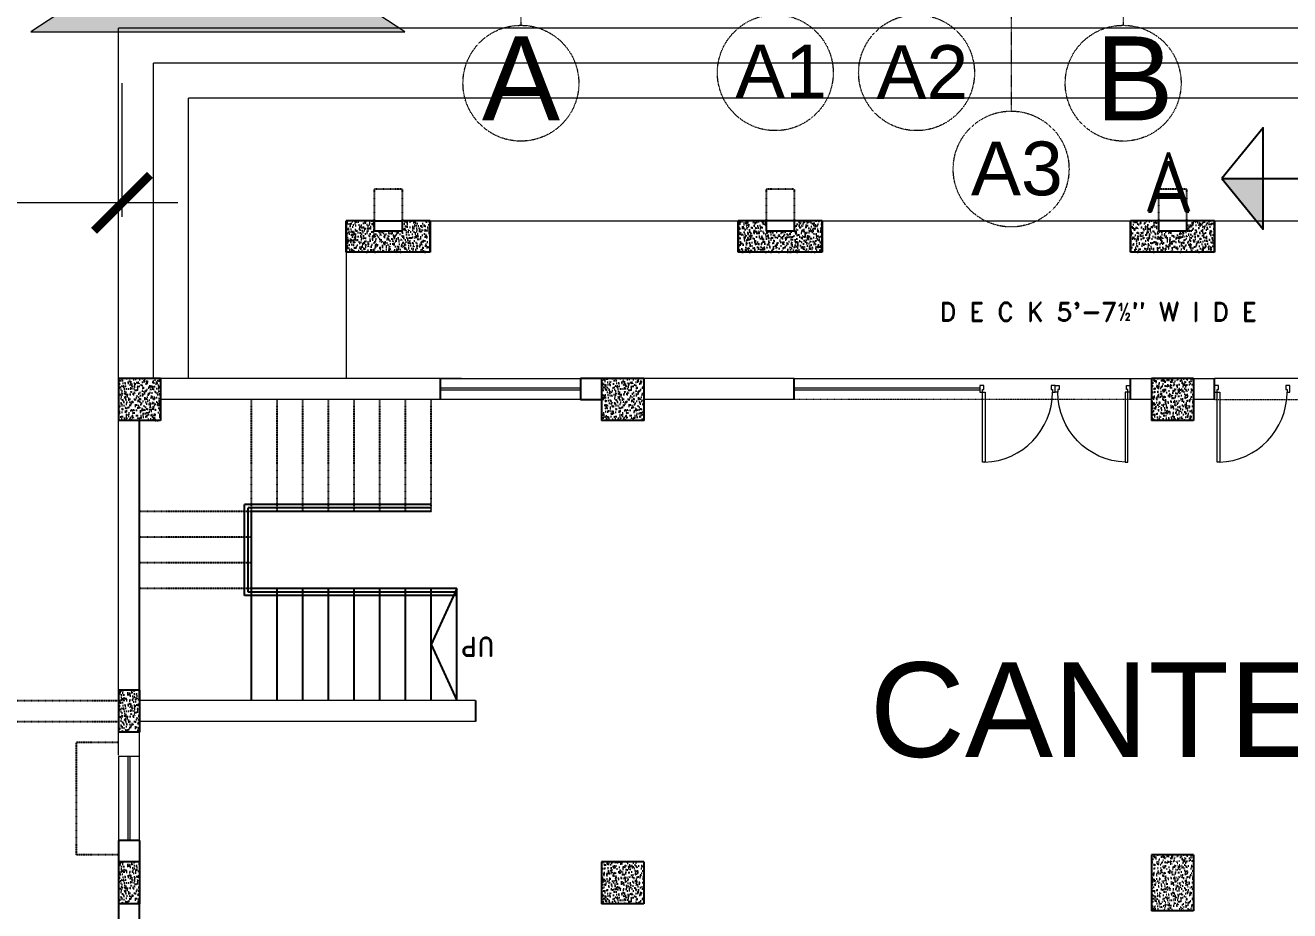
# Model space of a CAD drawing. Header units: inches. Extents: x -110725 to 51121, y 8404 to 44825.
# Drawn here: x -35366 to -34824, y 21370 to 21749 of the extents above; entities that cross this region are included whole.
import ezdxf

# ---------------------------------------------------------------- set-up
doc = ezdxf.new("R2010")
doc.units = ezdxf.units.IN
doc.header["$LTSCALE"] = 0.1
doc.header["$MEASUREMENT"] = 0
for name, pattern in [('CENTER', [2, 1.25, -0.25, 0.25, -0.25]), ('DASHED', [0.75, 0.5, -0.25]), ('HIDDEN2', [0.1875, 0.125, -0.0625])]:
    doc.linetypes.add(name, pattern=pattern)
doc.layers.get('0').update_dxf_attribs({"color": 1, "lineweight": 0})
doc.layers.get('Defpoints').update_dxf_attribs({"lineweight": 0})
for name, color, linetype, lineweight in [('CAR', 4, 'Continuous', 0), ('dim', 252, 'Continuous', 0), ('DOOR', 32, 'Continuous', 0), ('GRID', 8, 'CENTER', 0), ('TEXT', 3, 'Continuous', 0), ('TEXT2', 4, 'Continuous', 0), ('WALL', 7, 'Continuous', 0), ('WINDOW', 5, 'Continuous', 18)]:
    doc.layers.add(name, color=color, linetype=linetype, lineweight=lineweight)
for name, color, linetype in [('Column', 7, 'Continuous'), ('Column Hatch', 7, 'Continuous'), ('GF', 1, 'Continuous'), ('STEP', 5, 'Continuous')]:
    doc.layers.add(name, color=color, linetype=linetype)
doc.styles.add('as', font='arial.ttf')
doc.styles.add('ATIF', font='arial.ttf')
doc.styles.add('EHSAN', font='arial.ttf', dxfattribs={"height": 54})
doc.styles.add('ROMAND', font='romand.shx')
doc.dimstyles.new('DIM1', dxfattribs={"dimtxt": 54, "dimasz": 6, "dimexe": 6, "dimexo": 3, "dimgap": 1, "dimtad": 0, "dimzin": 0, "dimdsep": 46, "dimlunit": 4, "dimtxsty": 'EHSAN', "dimblk": 'ARCHTICK', "dimcen": 3, "dimdle": 6, "dimclrd": 4, "dimclre": 4, "dimclrt": 6, "dimadec": 0, "dimazin": 0, "dimtfac": 1, "dimtofl": 0, "dimtmove": 1, "dimatfit": 3, "dimldrblk": 'ARCHTICK', "dimfxl": 4, "dimtolj": 1, "dimtzin": 3, "dimlwd": -1, "dimlwe": -1, "dimarcsym": 0})
pattern_1 = [(275, (-34422.951, 21761.065), (-2.75776, -2.314035), [0.375, -4.125]), (220, (-34422.951, 21761.065), (3.149961, -2.16884), [0.3, -3.3]), (325.4514, (-34423.1807, 21760.8722), (0.392197, -4.482876), [0.318701, -3.50571]), (271.1842, (-34422.2438, 21760.358), (-4.358465, -3.18807), [0.5625, -6.1875]), (321.6356, (-34422.607, 21760.0923), (0.139495, -6.74856), [0.47805, -5.258565]), (216.1842, (-34422.244, 21760.358), (0.1395, -6.74856), [0.45, -4.95]), (246, (-34422.774, 21760.1812), (-3.533858, -0.686912), [0.375, -4.125]), (191, (-34422.774, 21760.181), (1.703543, -3.424042), [0.3, -3.3]), (296.4514, (-34423.0686, 21760.124), (-1.830318, -4.110953), [0.318701, -3.50571]), (262.5, (-34422.9509, 21761.065), (1.133966, -1.219949), [0, -3.26, 0, -3.35, 0, -3.3125]), (232.5, (-34422.9509, 21761.065), (0.4643647, -2.3245472), [0, -1.91, 0, -3.185, 0, -1.2625]), (192.5, (-34422.1625, 21761.8535), (-1.9670908, -1.8076038), [0, -1.25, 0, -3.9, 0, -5.175]), (182.5, (-34421.809, 21762.207), (-1.70795, -2.415799), [0, -1.625, 0, -2.59, 0, -3.675])]

# ---------------------------------------------------------------- blocks, each defined once
blk = doc.blocks.new('_ArchTick')
at = {"color": 0, "linetype": 'ByBlock', "const_width": 0.15}
blk.add_lwpolyline([(-0.5, -0.5), (0.5, 0.5)], dxfattribs=at)
blk = doc.blocks.new('*D48')
at = {"layer": 'Defpoints', "color": 0, "transparency": 16777216}
for p in [(-35993.45, 21726.95), (-35324.45, 21726.95), (-35324.45, 21672.74)]:
    blk.add_point(p, dxfattribs=at)
at = {"layer": 'dim', "color": 4, "transparency": 16777216}
for p, q in [((-35993.45, 21723.95), (-35993.45, 21666.74)), ((-35324.45, 21723.95), (-35324.45, 21666.74)), ((-36017.45, 21672.74), (-35752.7, 21672.74)), ((-35300.45, 21672.74), (-35565.2, 21672.74))]:
    blk.add_line(p, q, dxfattribs=at)
at = {"layer": 'dim', "color": 4, "transparency": 16777216, "xscale": 24, "yscale": 24, "zscale": 24, "rotation": 180}
blk.add_blockref('_ArchTick', (-35993.45, 21672.74), dxfattribs=at)
at = {"layer": 'dim', "color": 4, "transparency": 16777216, "xscale": 24, "yscale": 24, "zscale": 24}
blk.add_blockref('_ArchTick', (-35324.45, 21672.74), dxfattribs=at)
at = {"layer": 'dim', "color": 6, "transparency": 16777216, "insert": (-35658.95, 21672.74), "char_height": 54, "attachment_point": 5, "style": 'EHSAN'}
blk.add_mtext('\\A1;55\'-9"', dxfattribs=at)
blk = doc.blocks.new('D1')
for p, q in [((-3, 40.85), (-1.5, 40.85)), ((-3, 1.85), (-3, 40.85)), ((-1.5, 40.85), (-1.5, 1.85)), ((-40.5, 1.88), (-42, 1.88)), ((-42, 1.88), (-42, -1.88)), ((-40.5, 0.38), (-40.5, 1.88)), ((-39.75, 0.38), (-40.5, 0.38)), ((-39.75, -1.88), (-39.75, 0.38)), ((-1.5, 1.85), (-3, 1.85)), ((-2.25, 0.38), (-2.25, -1.88)), ((-1.5, 0.38), (-2.25, 0.38)), ((0, 1.88), (-1.5, 1.88)), ((-1.5, 1.88), (-1.5, 0.38)), ((0, -1.88), (0, 1.88)), ((-42, -1.88), (-39.75, -1.88)), ((-2.25, -1.88), (0, -1.88))]:
    blk.add_line(p, q)
blk.add_arc((-1.5, 1.88), 39, 91.84981, 180)

msp = doc.modelspace()

# ---------------------------------------------------------------- hatches: boundary and pattern name
at = {"layer": 'Column Hatch'}
h = msp.add_hatch(dxfattribs=at)
h.set_pattern_fill('AR-CONC', color=8, scale=0.5, angle=225)
h.set_pattern_definition(pattern_1)
h.paths.add_polyline_path([(-35216.45088, 21660.56505), (-35216.45088, 21665.06505), (-35228.45088, 21665.06505), (-35228.45088, 21651.56505), (-35192.45088, 21651.56505), (-35192.45088, 21665.06505), (-35204.45088, 21665.06505), (-35204.45088, 21660.56505)])
h = msp.add_hatch(dxfattribs=at)
h.set_pattern_fill('AR-CONC', color=8, scale=0.5, angle=225)
h.set_pattern_definition(pattern_1)
h.paths.add_polyline_path([(-35024.45088, 21651.56505), (-35024.45088, 21665.06505), (-35036.45088, 21665.06505), (-35036.45088, 21660.56505), (-35048.45088, 21660.56505), (-35048.45088, 21665.06505), (-35060.45088, 21665.06505), (-35060.45088, 21651.56505)])
h = msp.add_hatch(dxfattribs=at)
h.set_pattern_fill('AR-CONC', color=8, scale=0.5, angle=225)
h.set_pattern_definition(pattern_1)
h.paths.add_polyline_path([(-34880.45088, 21660.56505), (-34880.45088, 21665.06505), (-34892.45088, 21665.06505), (-34892.45088, 21651.56505), (-34856.45088, 21651.56505), (-34856.45088, 21665.06505), (-34868.45088, 21665.06505), (-34868.45088, 21660.56505)])
h = msp.add_hatch(dxfattribs=at)
h.set_pattern_fill('AR-CONC', color=8, scale=0.5, angle=225)
h.set_pattern_definition([(275, (-35198.1926, 22089.0614), (-2.75776, -2.314035), [0.375, -4.125]), (220, (-35198.1926, 22089.0614), (3.14996, -2.16884), [0.3, -3.3]), (325.4514, (-35198.4224, 22088.8685), (0.392197, -4.482876), [0.3187, -3.50571]), (271.1842, (-35197.4855, 22088.3543), (-4.358465, -3.18807), [0.5625, -6.1875]), (321.6356, (-35197.8487, 22088.0886), (0.139495, -6.74856), [0.47805, -5.258565]), (216.1842, (-35197.4855, 22088.354), (0.1395, -6.74856), [0.45, -4.95]), (246, (-35198.0158, 22088.1775), (-3.533858, -0.686912), [0.375, -4.125]), (191, (-35198.016, 22088.1775), (1.703543, -3.424042), [0.3, -3.3]), (296.4514, (-35198.3103, 22088.1202), (-1.830318, -4.110953), [0.3187, -3.50571]), (262.5, (-35198.1926, 22089.0614), (1.133966, -1.219949), [0, -3.26, 0, -3.35, 0, -3.3125]), (232.5, (-35198.1926, 22089.0614), (0.464365, -2.324547), [0, -1.91, 0, -3.185, 0, -1.2625]), (192.5, (-35197.4042, 22089.8498), (-1.967091, -1.8076038), [0, -1.25, 0, -3.9, 0, -5.175]), (182.5, (-35197.0506, 22090.2033), (-1.70795, -2.415799), [0, -1.625, 0, -2.59, 0, -3.675])])
h.paths.add_polyline_path([(-35325.95088, 21597.56505), (-35325.95088, 21579.56505), (-35307.95088, 21579.56505), (-35307.95088, 21597.56505)])
h = msp.add_hatch(dxfattribs=at)
h.set_pattern_fill('AR-CONC', color=8, scale=0.5, angle=225)
h.set_pattern_definition([(275, (-34986.6926, 22089.0614), (-2.75776, -2.314035), [0.375, -4.125]), (220, (-34986.6926, 22089.0614), (3.14996, -2.16884), [0.3, -3.3]), (325.4514, (-34986.9224, 22088.8685), (0.392197, -4.482876), [0.3187, -3.50571]), (271.1842, (-34985.9855, 22088.3543), (-4.358465, -3.18807), [0.5625, -6.1875]), (321.6356, (-34986.3487, 22088.0886), (0.139495, -6.74856), [0.47805, -5.258565]), (216.1842, (-34985.9855, 22088.354), (0.1395, -6.74856), [0.45, -4.95]), (246, (-34986.5158, 22088.1775), (-3.533858, -0.686912), [0.375, -4.125]), (191, (-34986.516, 22088.1775), (1.703543, -3.424042), [0.3, -3.3]), (296.4514, (-34986.8103, 22088.1202), (-1.830318, -4.110953), [0.3187, -3.50571]), (262.5, (-34986.6926, 22089.0614), (1.133966, -1.219949), [0, -3.26, 0, -3.35, 0, -3.3125]), (232.5, (-34986.6926, 22089.0614), (0.464365, -2.324547), [0, -1.91, 0, -3.185, 0, -1.2625]), (192.5, (-34985.9042, 22089.8498), (-1.967091, -1.8076038), [0, -1.25, 0, -3.9, 0, -5.175]), (182.5, (-34985.5506, 22090.2033), (-1.70795, -2.415799), [0, -1.625, 0, -2.59, 0, -3.675])])
h.paths.add_polyline_path([(-35118.95088, 21579.56505), (-35100.95088, 21579.56505), (-35100.95088, 21597.56505), (-35118.95088, 21597.56505)])
h = msp.add_hatch(dxfattribs=at)
h.set_pattern_fill('AR-CONC', color=8, scale=0.5, angle=225)
h.set_pattern_definition([(275, (-34751.1926, 22074.0614), (-2.75776, -2.314035), [0.375, -4.125]), (220, (-34751.1926, 22074.0614), (3.14996, -2.16884), [0.3, -3.3]), (325.4514, (-34751.4224, 22073.8685), (0.392197, -4.482876), [0.3187, -3.50571]), (271.1842, (-34750.4855, 22073.3543), (-4.358465, -3.18807), [0.5625, -6.1875]), (321.6356, (-34750.8487, 22073.0886), (0.139495, -6.74856), [0.47805, -5.258565]), (216.1842, (-34750.4855, 22073.354), (0.1395, -6.74856), [0.45, -4.95]), (246, (-34751.0158, 22073.1775), (-3.533858, -0.686912), [0.375, -4.125]), (191, (-34751.016, 22073.1775), (1.703543, -3.424042), [0.3, -3.3]), (296.4514, (-34751.3103, 22073.1202), (-1.830318, -4.110953), [0.3187, -3.50571]), (262.5, (-34751.1926, 22074.0614), (1.133966, -1.219949), [0, -3.26, 0, -3.35, 0, -3.3125]), (232.5, (-34751.1926, 22074.0614), (0.464365, -2.324547), [0, -1.91, 0, -3.185, 0, -1.2625]), (192.5, (-34750.4042, 22074.8498), (-1.967091, -1.8076038), [0, -1.25, 0, -3.9, 0, -5.175]), (182.5, (-34750.0506, 22075.2033), (-1.70795, -2.415799), [0, -1.625, 0, -2.59, 0, -3.675])])
h.paths.add_polyline_path([(-34883.45088, 21579.56505), (-34865.45088, 21579.56505), (-34865.45088, 21597.56505), (-34883.45088, 21597.56505)])
h = msp.add_hatch(dxfattribs=at)
h.set_pattern_fill('AR-CONC', color=8, scale=0.5, angle=225)
h.set_pattern_definition([(275, (-35198.1926, 21951.0614), (-2.75776, -2.314035), [0.375, -4.125]), (220, (-35198.1926, 21951.0614), (3.14996, -2.16884), [0.3, -3.3]), (325.4514, (-35198.4224, 21950.8685), (0.392197, -4.482876), [0.3187, -3.50571]), (271.1842, (-35197.4855, 21950.3543), (-4.358465, -3.18807), [0.5625, -6.1875]), (321.6356, (-35197.8487, 21950.0886), (0.139495, -6.74856), [0.47805, -5.258565]), (216.1842, (-35197.4855, 21950.354), (0.1395, -6.74856), [0.45, -4.95]), (246, (-35198.0158, 21950.1775), (-3.533858, -0.686912), [0.375, -4.125]), (191, (-35198.016, 21950.1775), (1.703543, -3.424042), [0.3, -3.3]), (296.4514, (-35198.3103, 21950.1202), (-1.830318, -4.110953), [0.3187, -3.50571]), (262.5, (-35198.1926, 21951.0614), (1.133966, -1.219949), [0, -3.26, 0, -3.35, 0, -3.3125]), (232.5, (-35198.1926, 21951.0614), (0.464365, -2.324547), [0, -1.91, 0, -3.185, 0, -1.2625]), (192.5, (-35197.4042, 21951.8498), (-1.967091, -1.8076038), [0, -1.25, 0, -3.9, 0, -5.175]), (182.5, (-35197.0506, 21952.2033), (-1.70795, -2.415799), [0, -1.625, 0, -2.59, 0, -3.675])])
h.paths.add_polyline_path([(-35325.95088, 21464.06505), (-35325.95088, 21446.06505), (-35316.95088, 21446.06505), (-35316.95088, 21464.06505)])
h = msp.add_hatch(dxfattribs=at)
h.set_pattern_fill('AR-CONC', color=8, scale=0.5, angle=225)
h.set_pattern_definition([(275, (-35198.1926, 21877.5614), (-2.75776, -2.314035), [0.375, -4.125]), (220, (-35198.1926, 21877.5614), (3.14996, -2.16884), [0.3, -3.3]), (325.4514, (-35198.4224, 21877.3685), (0.392197, -4.482876), [0.3187, -3.50571]), (271.1842, (-35197.4855, 21876.8543), (-4.358465, -3.18807), [0.5625, -6.1875]), (321.6356, (-35197.8487, 21876.5886), (0.139495, -6.74856), [0.47805, -5.258565]), (216.1842, (-35197.4855, 21876.854), (0.1395, -6.74856), [0.45, -4.95]), (246, (-35198.0158, 21876.6775), (-3.533858, -0.686912), [0.375, -4.125]), (191, (-35198.016, 21876.6775), (1.703543, -3.424042), [0.3, -3.3]), (296.4514, (-35198.3103, 21876.6202), (-1.830318, -4.110953), [0.3187, -3.50571]), (262.5, (-35198.1926, 21877.5614), (1.133966, -1.219949), [0, -3.26, 0, -3.35, 0, -3.3125]), (232.5, (-35198.1926, 21877.5614), (0.464365, -2.324547), [0, -1.91, 0, -3.185, 0, -1.2625]), (192.5, (-35197.4042, 21878.3498), (-1.967091, -1.8076038), [0, -1.25, 0, -3.9, 0, -5.175]), (182.5, (-35197.0506, 21878.7033), (-1.70795, -2.415799), [0, -1.625, 0, -2.59, 0, -3.675])])
h.paths.add_polyline_path([(-35325.95088, 21390.56505), (-35325.95088, 21372.56505), (-35316.95088, 21372.56505), (-35316.95088, 21390.56505)])
h = msp.add_hatch(dxfattribs=at)
h.set_pattern_fill('AR-CONC', color=8, scale=0.5, angle=225)
h.set_pattern_definition([(275, (-34986.6926, 21870.0614), (-2.75776, -2.314035), [0.375, -4.125]), (220, (-34986.6926, 21870.0614), (3.14996, -2.16884), [0.3, -3.3]), (325.4514, (-34986.9224, 21869.8685), (0.392197, -4.482876), [0.3187, -3.50571]), (271.1842, (-34985.9855, 21869.3543), (-4.358465, -3.18807), [0.5625, -6.1875]), (321.6356, (-34986.3487, 21869.0886), (0.139495, -6.74856), [0.47805, -5.258565]), (216.1842, (-34985.9855, 21869.354), (0.1395, -6.74856), [0.45, -4.95]), (246, (-34986.5158, 21869.1775), (-3.533858, -0.686912), [0.375, -4.125]), (191, (-34986.516, 21869.1775), (1.703543, -3.424042), [0.3, -3.3]), (296.4514, (-34986.8103, 21869.1202), (-1.830318, -4.110953), [0.3187, -3.50571]), (262.5, (-34986.6926, 21870.0614), (1.133966, -1.219949), [0, -3.26, 0, -3.35, 0, -3.3125]), (232.5, (-34986.6926, 21870.0614), (0.464365, -2.324547), [0, -1.91, 0, -3.185, 0, -1.2625]), (192.5, (-34985.9042, 21870.8498), (-1.967091, -1.8076038), [0, -1.25, 0, -3.9, 0, -5.175]), (182.5, (-34985.5506, 21871.2033), (-1.70795, -2.415799), [0, -1.625, 0, -2.59, 0, -3.675])])
h.paths.add_polyline_path([(-35118.95088, 21372.56505), (-35100.95088, 21372.56505), (-35100.95088, 21390.56505), (-35118.95088, 21390.56505)])
h = msp.add_hatch(dxfattribs=at)
h.set_pattern_fill('AR-CONC', color=8, scale=0.5, angle=225)
h.set_pattern_definition([(275, (-34751.1926, 21870.0614), (-2.75776, -2.314035), [0.375, -4.125]), (220, (-34751.1926, 21870.0614), (3.14996, -2.16884), [0.3, -3.3]), (325.4514, (-34751.4224, 21869.8685), (0.392197, -4.482876), [0.3187, -3.50571]), (271.1842, (-34750.4855, 21869.3543), (-4.358465, -3.18807), [0.5625, -6.1875]), (321.6356, (-34750.8487, 21869.0886), (0.139495, -6.74856), [0.47805, -5.258565]), (216.1842, (-34750.4855, 21869.354), (0.1395, -6.74856), [0.45, -4.95]), (246, (-34751.0158, 21869.1775), (-3.533858, -0.686912), [0.375, -4.125]), (191, (-34751.016, 21869.1775), (1.703543, -3.424042), [0.3, -3.3]), (296.4514, (-34751.3103, 21869.1202), (-1.830318, -4.110953), [0.3187, -3.50571]), (262.5, (-34751.1926, 21870.0614), (1.133966, -1.219949), [0, -3.26, 0, -3.35, 0, -3.3125]), (232.5, (-34751.1926, 21870.0614), (0.464365, -2.324547), [0, -1.91, 0, -3.185, 0, -1.2625]), (192.5, (-34750.4042, 21870.8498), (-1.967091, -1.8076038), [0, -1.25, 0, -3.9, 0, -5.175]), (182.5, (-34750.0506, 21871.2033), (-1.70795, -2.415799), [0, -1.625, 0, -2.59, 0, -3.675])])
h.paths.add_polyline_path([(-34883.45088, 21369.56505), (-34865.45088, 21369.56505), (-34865.45088, 21393.56505), (-34883.45088, 21393.56505)])
at = {"layer": 'GF'}
msp.add_hatch(color=252, dxfattribs=at).paths.add_polyline_path([(-34835.52455, 21683.16273), (-34853.2727, 21683.16273), (-34835.52455, 21661.41656)])
at = {"layer": 'TEXT'}
msp.add_hatch(color=256, dxfattribs=at).paths.add_polyline_path([(-35203.30465, 21745.98699), (-35283.37273, 21798.49153), (-35363.44082, 21745.98699)])

# ---------------------------------------------------------------- linework, layer by layer
at = {"layer": 'CAR', "linetype": 'Continuous'}
msp.add_circle((-33960.35096, 21924.4645, 27.16259), 11425.94255, dxfattribs=at)
at = {"layer": 'Column', "color": 8, "linetype": 'HIDDEN2'}
for p, q in [((-35216.45088, 21678.56505), (-35216.45088, 21665.06505)), ((-35204.45088, 21678.56505), (-35216.45088, 21678.56505)), ((-35204.45088, 21678.56505), (-35204.45088, 21665.06505)), ((-35048.45088, 21678.56505), (-35048.45088, 21665.06505)), ((-35036.45088, 21678.56505), (-35048.45088, 21678.56505)), ((-35036.45088, 21678.56505), (-35036.45088, 21665.06505)), ((-34880.45088, 21678.56505), (-34880.45088, 21665.06505)), ((-34868.45088, 21678.56505), (-34880.45088, 21678.56505)), ((-34868.45088, 21678.56505), (-34868.45088, 21665.06505))]:
    msp.add_line(p, q, dxfattribs=at)
at = {"layer": 'Column', "color": 6}
for p, q in [((-35216.45088, 21665.06505), (-35228.45088, 21665.06505)), ((-35228.45088, 21665.06505), (-35228.45088, 21651.56505)), ((-35216.45088, 21665.06505), (-35216.45088, 21660.56505)), ((-35192.45088, 21665.06505), (-35204.45088, 21665.06505)), ((-35204.45088, 21665.06505), (-35204.45088, 21660.56505)), ((-35192.45088, 21665.06505), (-35192.45088, 21651.56505)), ((-35048.45088, 21665.06505), (-35060.45088, 21665.06505)), ((-35060.45088, 21665.06505), (-35060.45088, 21651.56505)), ((-35048.45088, 21665.06505), (-35048.45088, 21660.56505)), ((-35024.45088, 21665.06505), (-35036.45088, 21665.06505)), ((-35036.45088, 21665.06505), (-35036.45088, 21660.56505)), ((-35024.45088, 21665.06505), (-35024.45088, 21651.56505)), ((-34880.45088, 21665.06505), (-34892.45088, 21665.06505)), ((-34892.45088, 21665.06505), (-34892.45088, 21651.56505)), ((-34880.45088, 21665.06505), (-34880.45088, 21660.56505)), ((-34856.45088, 21665.06505), (-34868.45088, 21665.06505)), ((-34868.45088, 21665.06505), (-34868.45088, 21660.56505)), ((-34856.45088, 21665.06505), (-34856.45088, 21651.56505)), ((-35204.45088, 21660.56505), (-35216.45088, 21660.56505)), ((-35036.45088, 21660.56505), (-35048.45088, 21660.56505)), ((-34868.45088, 21660.56505), (-34880.45088, 21660.56505)), ((-35192.45088, 21651.56505), (-35228.45088, 21651.56505)), ((-35024.45088, 21651.56505), (-35060.45088, 21651.56505)), ((-34856.45088, 21651.56505), (-34892.45088, 21651.56505)), ((-35307.95088, 21597.56505), (-35325.95088, 21597.56505)), ((-35325.95088, 21597.56505), (-35325.95088, 21579.56505)), ((-35307.95088, 21597.56505), (-35307.95088, 21579.56505)), ((-35100.95088, 21597.56505), (-35118.95088, 21597.56505)), ((-35118.95088, 21597.56505), (-35118.95088, 21579.56505)), ((-35100.95088, 21597.56505), (-35100.95088, 21579.56505)), ((-34865.45088, 21597.56505), (-34883.45088, 21597.56505)), ((-34883.45088, 21597.56505), (-34883.45088, 21579.56505)), ((-34865.45088, 21597.56505), (-34865.45088, 21579.56505)), ((-35307.95088, 21579.56505), (-35325.95088, 21579.56505)), ((-35100.95088, 21579.56505), (-35118.95088, 21579.56505)), ((-34865.45088, 21579.56505), (-34883.45088, 21579.56505)), ((-35316.95088, 21464.06505), (-35325.95088, 21464.06505)), ((-35325.95088, 21464.06505), (-35325.95088, 21446.06505)), ((-35316.95088, 21464.06505), (-35316.95088, 21446.06505)), ((-35316.95088, 21446.06505), (-35325.95088, 21446.06505)), ((-35316.95088, 21390.56505), (-35325.95088, 21390.56505)), ((-35325.95088, 21390.56505), (-35325.95088, 21372.56505)), ((-35316.95088, 21390.56505), (-35316.95088, 21372.56505)), ((-35100.95088, 21390.56505), (-35118.95088, 21390.56505)), ((-35118.95088, 21390.56505), (-35118.95088, 21372.56505)), ((-35100.95088, 21390.56505), (-35100.95088, 21372.56505)), ((-34865.45088, 21393.56505), (-34883.45088, 21393.56505)), ((-34883.45088, 21393.56505), (-34883.45088, 21369.56505)), ((-34865.45088, 21393.56505), (-34865.45088, 21369.56505)), ((-35316.95088, 21372.56505), (-35325.95088, 21372.56505)), ((-35100.95088, 21372.56505), (-35118.95088, 21372.56505)), ((-34865.45088, 21369.56505), (-34883.45088, 21369.56505))]:
    msp.add_line(p, q, dxfattribs=at)
at = {"layer": 'GF'}
msp.add_line((-34853.2727, 21683.16273), (-34808.27738, 21683.16273), dxfattribs=at)
msp.add_lwpolyline([(-34853.2727, 21683.16273), (-34835.52455, 21661.41656), (-34835.52455, 21704.90889)], close=True, dxfattribs=at)
at = {"layer": 'GRID'}
for p, q in [((-35153.55107, 22035.4645), (-35153.55107, 21748.79602)), ((-34943.54805, 22039.9645), (-34943.54805, 21712.03778)), ((-34895.55107, 22035.4645), (-34895.55107, 21748.79602))]:
    msp.add_line(p, q, dxfattribs=at)
for centre in [(-35044.56152, 21728.48507), (-34984.05107, 21728.48507), (-35153.55107, 21723.98507), (-34895.55107, 21723.98507), (-34943.54805, 21687.22682)]:
    msp.add_circle(centre, 24.81095, dxfattribs=at)
at = {"layer": 'STEP', "linetype": 'DASHED'}
for p, q in [((-35268.95088, 21540.56505), (-35268.95088, 21588.56505)), ((-35257.95088, 21540.56505), (-35257.95088, 21588.56505)), ((-35246.95088, 21540.56505), (-35246.95088, 21588.56505)), ((-35235.95088, 21540.56505), (-35235.95088, 21588.56505)), ((-35224.95088, 21540.56505), (-35224.95088, 21588.56505)), ((-35213.95088, 21540.56505), (-35213.95088, 21588.56505)), ((-35202.95088, 21540.56505), (-35202.95088, 21588.56505)), ((-35191.95088, 21540.56505), (-35191.95088, 21588.56505)), ((-35268.95088, 21540.56505), (-35316.95088, 21540.56505)), ((-35268.95088, 21529.56505), (-35316.95088, 21529.56505)), ((-35268.95088, 21518.56505), (-35316.95088, 21518.56505)), ((-35268.95088, 21507.56505), (-35316.95088, 21507.56505))]:
    msp.add_line(p, q, dxfattribs=at)
at = {"layer": 'STEP'}
for p, q in [((-35191.95088, 21543.56505), (-35271.95088, 21543.56505)), ((-35271.95088, 21504.56505), (-35271.95088, 21543.56505)), ((-35191.95088, 21542.06505), (-35270.45088, 21542.06505)), ((-35270.45088, 21506.06505), (-35270.45088, 21542.06505)), ((-35191.95088, 21540.56505), (-35268.95088, 21540.56505)), ((-35268.95088, 21507.56505), (-35268.95088, 21540.56505)), ((-35180.95088, 21504.56505), (-35271.95088, 21504.56505)), ((-35180.95088, 21506.06505), (-35270.45088, 21506.06505)), ((-35268.95088, 21459.56505), (-35268.95088, 21507.56505)), ((-35180.95088, 21507.56505), (-35268.95088, 21507.56505)), ((-35257.95088, 21459.56505), (-35257.95088, 21507.56505)), ((-35246.95088, 21459.56505), (-35246.95088, 21507.56505)), ((-35235.95088, 21459.56505), (-35235.95088, 21507.56505)), ((-35224.95088, 21459.56505), (-35224.95088, 21507.56505)), ((-35213.95088, 21459.56505), (-35213.95088, 21507.56505)), ((-35202.95088, 21459.56505), (-35202.95088, 21507.56505)), ((-35191.95088, 21459.56505), (-35191.95088, 21507.56505)), ((-35180.95088, 21507.56505), (-35191.95088, 21483.56505)), ((-35180.95088, 21459.56505), (-35180.95088, 21507.56505)), ((-35191.95088, 21483.56505), (-35180.95088, 21459.56505))]:
    msp.add_line(p, q, dxfattribs=at)
at = {"layer": 'TEXT'}
msp.add_lwpolyline([(-35363.44082, 21745.98699), (-35203.30465, 21745.98699), (-35283.37273, 21798.49153)], close=True, dxfattribs=at)
at = {"layer": 'WALL'}
for p, q in [((-35216.45088, 21665.06505), (-35228.45088, 21665.06505)), ((-35192.45088, 21665.06505), (-35204.45088, 21665.06505)), ((-35060.45088, 21665.06505), (-35048.45088, 21665.06505)), ((-35036.45088, 21665.06505), (-35024.45088, 21665.06505)), ((-34892.45088, 21665.06505), (-34880.45088, 21665.06505)), ((-34868.45088, 21665.06505), (-34856.45088, 21665.06505)), ((-35204.45088, 21660.56505), (-35216.45088, 21660.56505)), ((-35048.45088, 21660.56505), (-35036.45088, 21660.56505)), ((-34880.45088, 21660.56505), (-34868.45088, 21660.56505)), ((-35228.45088, 21651.56505), (-35192.45088, 21651.56505)), ((-35060.45088, 21651.56505), (-35024.45088, 21651.56505)), ((-34892.45088, 21651.56505), (-34856.45088, 21651.56505)), ((-35178.95088, 21597.56505), (-35307.95088, 21597.56505)), ((-35036.45088, 21597.56505), (-35105.45088, 21597.56505)), ((-34892.45088, 21597.56505), (-34883.45088, 21597.56505)), ((-34865.45088, 21597.56505), (-34856.45088, 21597.56505)), ((-35178.95088, 21588.56505), (-35307.95088, 21588.56505)), ((-35036.45088, 21588.56505), (-35100.95088, 21588.56505)), ((-34883.45088, 21588.56505), (-34892.45088, 21588.56505)), ((-34856.45088, 21588.56505), (-34865.45088, 21588.56505)), ((-35325.95088, 21436.11917), (-35325.95088, 21579.56505)), ((-35172.95088, 21459.56505), (-35316.95088, 21459.56505)), ((-35172.95088, 21450.56505), (-35316.95088, 21450.56505)), ((-35316.95088, 21435.56505), (-35316.95088, 21447.56505)), ((-35316.95088, 21435.56505), (-35325.95088, 21435.56505))]:
    msp.add_line(p, q, dxfattribs=at)
at = {"layer": 'WALL', "lineweight": -3}
for p, q in [((-35228.45088, 21651.56505), (-35228.45088, 21665.06505)), ((-35216.45088, 21665.06505), (-35216.45088, 21660.56505)), ((-35204.45088, 21665.06505), (-35204.45088, 21660.56505)), ((-35192.45088, 21651.56505), (-35192.45088, 21665.06505)), ((-35060.45088, 21651.56505), (-35060.45088, 21665.06505)), ((-35048.45088, 21665.06505), (-35048.45088, 21660.56505)), ((-35036.45088, 21665.06505), (-35036.45088, 21660.56505)), ((-35024.45088, 21651.56505), (-35024.45088, 21665.06505)), ((-34892.45088, 21651.56505), (-34892.45088, 21665.06505)), ((-34880.45088, 21665.06505), (-34880.45088, 21660.56505)), ((-34868.45088, 21665.06505), (-34868.45088, 21660.56505)), ((-34856.45088, 21651.56505), (-34856.45088, 21665.06505)), ((-35187.95088, 21588.56505), (-35187.95088, 21597.56505)), ((-35118.95088, 21597.56505), (-35127.95088, 21597.56505)), ((-35127.95088, 21597.56505), (-35127.95088, 21588.56505)), ((-35036.45088, 21588.56505), (-35036.45088, 21597.56505)), ((-34892.45088, 21588.56505), (-34892.45088, 21597.56505)), ((-34856.45088, 21588.56505), (-34856.45088, 21597.56505)), ((-35127.95088, 21588.56505), (-35118.95088, 21588.56505)), ((-35316.95088, 21459.56505), (-35316.95088, 21579.56505)), ((-35172.95088, 21459.56505), (-35172.95088, 21450.56505)), ((-35316.95088, 21399.56505), (-35325.95088, 21399.56505)), ((-35325.95088, 21399.56505), (-35325.95088, 21390.56505)), ((-35316.95088, 21399.56505), (-35316.95088, 21390.56505)), ((-35325.95088, 21372.56505), (-35325.95088, 21363.56505)), ((-35316.95088, 21363.56505), (-35316.95088, 21372.56505))]:
    msp.add_line(p, q, dxfattribs=at)
at = {"layer": 'WALL', "color": 2, "linetype": 'DASHED', "lineweight": -3}
for p, q in [((-35343.95088, 21393.56505), (-35343.95088, 21441.56505)), ((-35325.95088, 21441.56505), (-35343.95088, 21441.56505)), ((-35325.95088, 21393.56505), (-35343.95088, 21393.56505))]:
    msp.add_line(p, q, dxfattribs=at)
at = {"layer": 'WINDOW', "color": 2}
for p, q in [((-34422.95088, 21747.56505), (-35325.95088, 21747.56505)), ((-35325.95088, 21597.56505), (-35325.95088, 21747.56505)), ((-34437.95088, 21732.56505), (-35310.95088, 21732.56505)), ((-35310.95088, 21597.56505), (-35310.95088, 21732.56505)), ((-35325.95088, 21597.56505), (-35325.95088, 21717.56505)), ((-35325.95088, 21597.56505), (-35325.95088, 21717.56505)), ((-34452.95088, 21717.56505), (-35295.95088, 21717.56505)), ((-35295.95088, 21597.56505), (-35295.95088, 21717.56505))]:
    msp.add_line(p, q, dxfattribs=at)
at = {"layer": 'WINDOW', "linetype": 'DASHED'}
for p, q in [((-35204.45088, 21678.56505), (-35216.45088, 21678.56505)), ((-35216.45088, 21678.56505), (-35216.45088, 21665.06505)), ((-35204.45088, 21665.06505), (-35204.45088, 21678.56505)), ((-35036.45088, 21678.56505), (-35048.45088, 21678.56505)), ((-35048.45088, 21678.56505), (-35048.45088, 21665.06505)), ((-35036.45088, 21665.06505), (-35036.45088, 21678.56505)), ((-34868.45088, 21678.56505), (-34880.45088, 21678.56505)), ((-34880.45088, 21678.56505), (-34880.45088, 21665.06505)), ((-34868.45088, 21665.06505), (-34868.45088, 21678.56505)), ((-34892.45088, 21588.56505), (-35036.45088, 21588.56505)), ((-34856.45088, 21588.56505), (-34712.45088, 21588.56505))]:
    msp.add_line(p, q, dxfattribs=at)
at = {"layer": 'WINDOW', "lineweight": -3}
for p, q in [((-35216.45088, 21665.06505), (-35204.45088, 21665.06505)), ((-35036.45088, 21665.06505), (-35048.45088, 21665.06505)), ((-34868.45088, 21665.06505), (-34880.45088, 21665.06505))]:
    msp.add_line(p, q, dxfattribs=at)
at = {"layer": 'WINDOW'}
for p, q in [((-35192.45088, 21665.06505), (-35060.45088, 21665.06505)), ((-35024.45088, 21665.06505), (-34892.45088, 21665.06505)), ((-34856.45088, 21665.06505), (-34724.45088, 21665.06505)), ((-35228.45088, 21651.56505), (-35228.45088, 21597.56505)), ((-35187.95088, 21597.56505), (-35127.95088, 21597.56505)), ((-35036.45088, 21597.56505), (-34892.45088, 21597.56505)), ((-34712.45088, 21597.56505), (-34856.45088, 21597.56505)), ((-35187.95088, 21593.56505), (-35127.95088, 21593.56505)), ((-35127.95088, 21592.56505), (-35187.95088, 21592.56505)), ((-35036.45088, 21593.56505), (-34956.95088, 21593.56505)), ((-34956.95088, 21592.56505), (-35036.45088, 21592.56505)), ((-35127.95088, 21588.56505), (-35187.95088, 21588.56505)), ((-35325.95088, 21435.56505), (-35325.95088, 21399.56505)), ((-35321.95088, 21435.56505), (-35321.95088, 21399.56505)), ((-35320.95088, 21399.56505), (-35320.95088, 21435.56505)), ((-35316.95088, 21399.56505), (-35316.95088, 21435.56505))]:
    msp.add_line(p, q, dxfattribs=at)
at = {"layer": 'WINDOW', "color": 2, "linetype": 'DASHED', "lineweight": -3}
for p, q in [((-35484.95088, 21459.56505), (-35325.95088, 21459.56505)), ((-35484.95088, 21450.56505), (-35325.95088, 21450.56505))]:
    msp.add_line(p, q, dxfattribs=at)
at = {"layer": 'WINDOW'}
msp.add_circle((-35226.45088, 21658.31505, 27.16259), 2, dxfattribs=at)

# ---------------------------------------------------------------- block references
at = {"layer": 'DOOR', "rotation": 180}
for p, xscale, yscale, zscale in [((-34956.95088, 21593.06505, 27.16259), 0.767857142856883, 0.767857142856883, 0.767857142856883), ((-34892.45088, 21593.06505, 27.16259), -0.767857142856883, 0.7678571428575651, 0.7678571428575924), ((-34856.45088, 21593.06505, 27.16259), 0.767857142856883, 0.767857142856883, 0.767857142856883)]:
    msp.add_blockref('D1', p, dxfattribs=dict(at, xscale=xscale, yscale=yscale, zscale=zscale))

# ---------------------------------------------------------------- texts
at = {"layer": 'TEXT'}
for s, height, style, p in [('A', 25.2, 'ROMAND', (-34886.91111, 21669.05429)), ('CANTEEN', 40.5, 'as', (-35004.15019, 21435.4386))]:
    msp.add_text(s, height=height, dxfattribs=dict(at, style=style)).set_placement(p)
at = {"layer": 'TEXT', "attachment_point": 1, "style": 'ATIF'}
for s, insert, char_height in [('A', (-35170.27994, 21744.04882), 36), ('B', (-34907.52027, 21744.04882), 36), ('A1', (-35061.78285, 21740.51614), 23.04), ('A2', (-35001.2724, 21740.26461), 23.04), ('A3', (-34960.76938, 21699.00637), 23.04)]:
    msp.add_mtext_dynamic_manual_height_columns(s, width=30.9854961, gutter_width=15, heights=[0], dxfattribs=dict(at, insert=insert, char_height=char_height))
at = {"layer": 'TEXT2', "style": 'ROMAND'}
msp.add_text('D E C K 5\'-7½" W I D E', height=8, dxfattribs=at).set_placement((-34974.19689, 21622.07918, 27.16259))
msp.add_text('UP', height=8, rotation=180, dxfattribs=at).set_placement((-35164.74651, 21486.59455, 27.16259))

# ---------------------------------------------------------------- dimensions: what is measured, and where the dimension line sits
at = {"layer": 'dim'}
dim = msp.add_linear_dim(base=(-35324.45088, 21672.74203, 27.16259), p1=(-35993.45088, 21726.95053, 27.16259), p2=(-35324.45088, 21726.95053, 27.16259), dimstyle='DIM1', override={"dimtxt": 36, "dimasz": 24, "dimdle": 24}, dxfattribs=at)
dim.commit()
dim.dimension.update_dxf_attribs({"geometry": '*D48', "text_midpoint": (-35658.95088, 21672.74203, 27.16259)})

doc.saveas('drawing.dxf')
